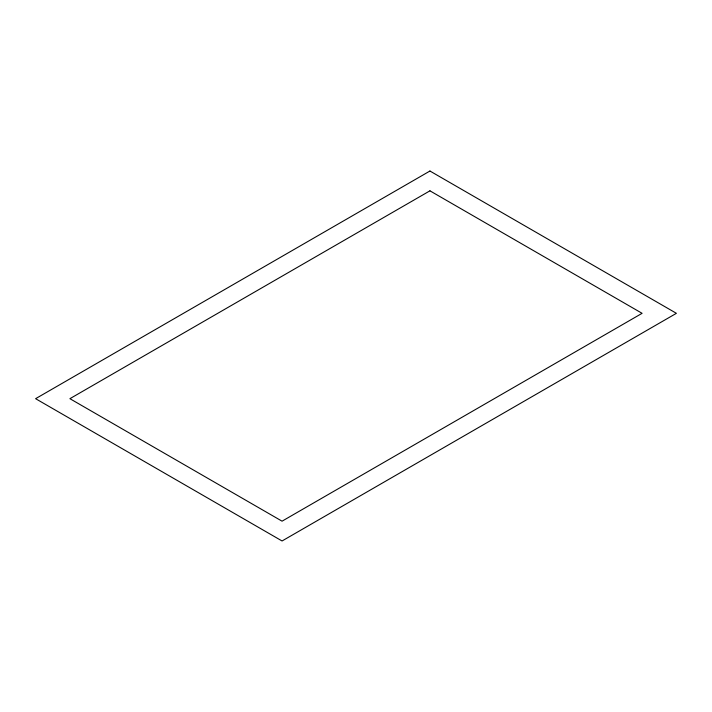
<?xml version="1.0" encoding="UTF-8"?>
<svg xmlns="http://www.w3.org/2000/svg" width="712" height="712" viewBox="0 0 712 712"><rect width="100%" height="100%" fill="white"/><g stroke="black" fill="none" stroke-linecap="round" stroke-linejoin="round"><path stroke-width="1.07" d="M429.941 171.022L35.6 398.684L282.059 540.978L676.4 313.316L429.941 171.022M429.941 190.825L69.909 398.684L282.059 521.175L642.091 313.316L429.941 190.825"/></g></svg>
